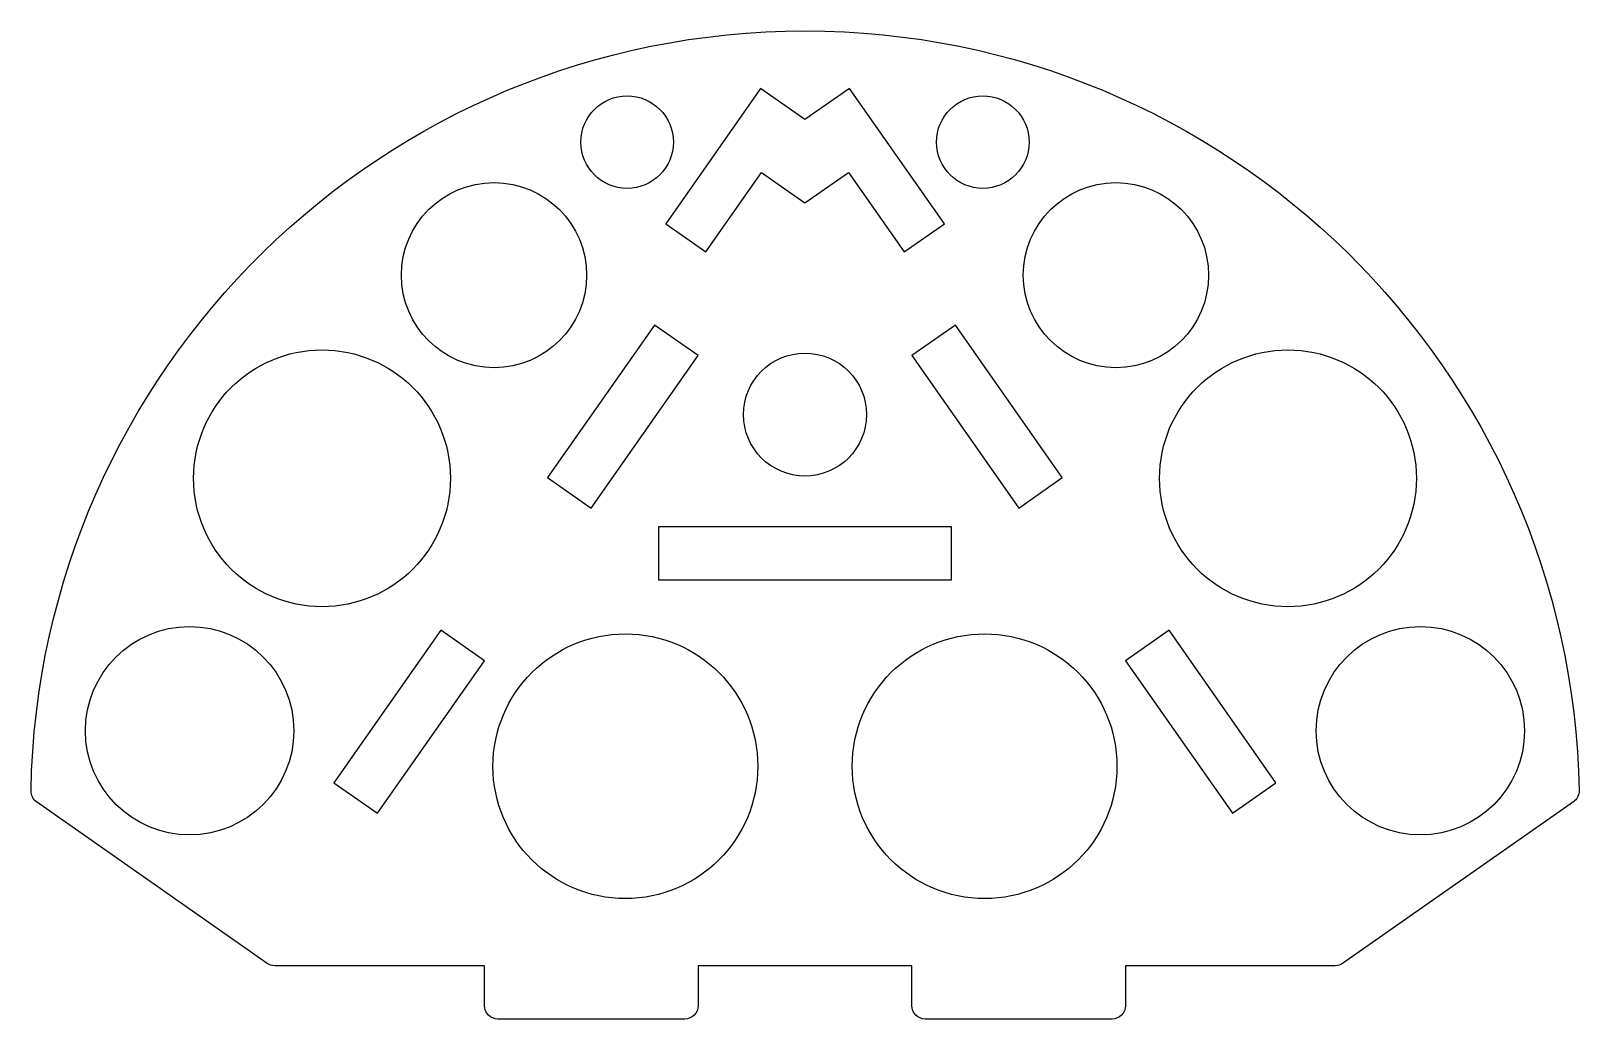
# Model space of a CAD drawing. Header units: millimetres. Extents: x -87 to 29, y -33 to 41.
import ezdxf

# ---------------------------------------------------------------- set-up
doc = ezdxf.new("R2010")
doc.units = ezdxf.units.MM
doc.layers.get('0').update_dxf_attribs({"linetype": 'CONTINUOUS'})

msp = doc.modelspace()

# ---------------------------------------------------------------- linework, layer by layer
msp.add_lwpolyline([(29.41, -15.89, -0.249627), (28.98, -16.73), (11.64, -28.87, -0.153915), (11.07, -29.05), (-4.68, -29.05), (-4.68, -32.05, -0.414214), (-5.68, -33.05), (-19.74, -33.05, -0.414214), (-20.74, -32.05), (-20.74, -29.05), (-36.8, -29.05), (-36.8, -32.05, -0.414214), (-37.8, -33.05), (-51.86, -33.05, -0.414214), (-52.86, -32.05), (-52.86, -29.05), (-68.6, -29.05, -0.153915), (-69.18, -28.87), (-86.52, -16.73, -0.249627), (-86.94, -15.89, -0.98159)], format="xyb", close=True)
for points in [[(-25.49, 30.58), (-21.31, 24.6), (-18.29, 26.71), (-25.42, 36.89), (-28.77, 34.55), (-32.12, 36.89), (-39.24, 26.71), (-36.23, 24.6), (-32.05, 30.58), (-28.77, 28.29)], [(-40.08, 19.11), (-48.11, 7.65), (-44.83, 5.35), (-36.8, 16.82)], [(-9.43, 7.65), (-17.46, 19.11), (-20.74, 16.82), (-12.71, 5.35)], [(-39.77, 3.95), (-39.77, -0.05), (-17.77, -0.05), (-17.77, 3.95)], [(-52.86, -6.12), (-56.14, -3.82), (-64.17, -15.29), (-60.89, -17.58)], [(6.63, -15.29), (-1.4, -3.82), (-4.68, -6.12), (3.35, -17.58)]]:
    msp.add_lwpolyline(points, close=True)
for centre, radius in [((-42.14, 32.86), 3.48), ((-15.4, 32.86), 3.48), ((-52.14, 22.86), 6.96), ((-5.4, 22.86), 6.96), ((-65.07, 7.59), 9.65), ((-28.77, 12.38), 4.62), ((7.53, 7.59), 9.65), ((-75.02, -11.38), 7.83), ((-42.27, -14.05), 9.95), ((-15.27, -14.05), 9.95), ((17.48, -11.38), 7.83)]:
    msp.add_circle(centre, radius)

doc.saveas('drawing.dxf')
